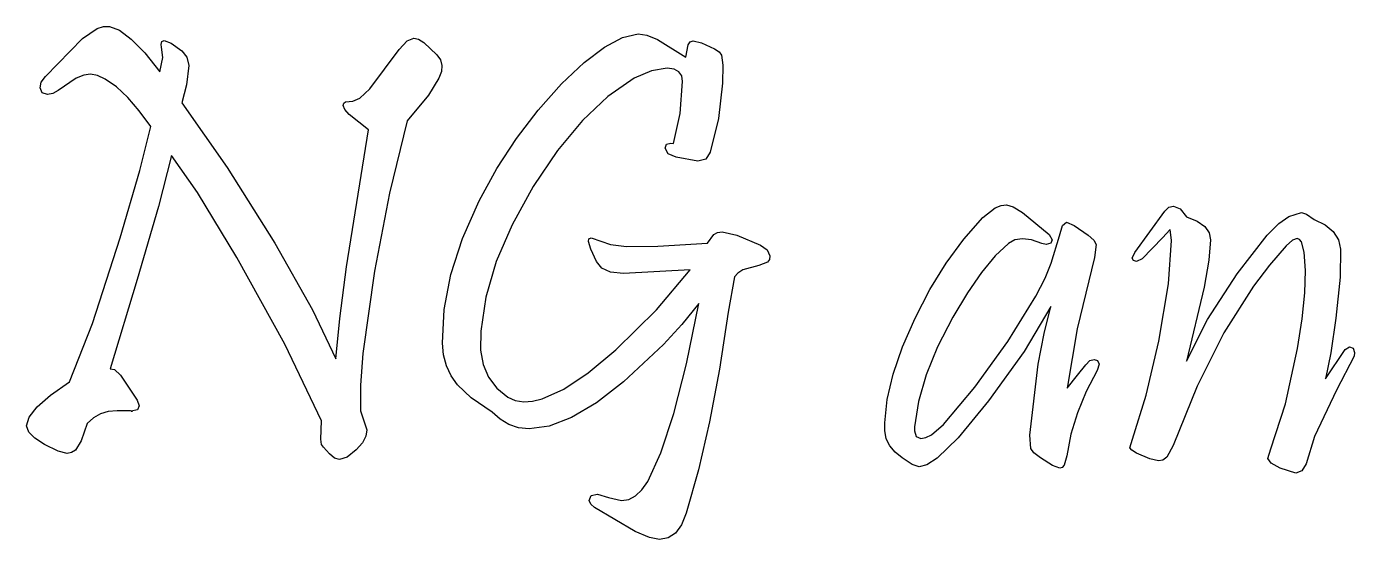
# Model space of a CAD drawing. Extents: x 369 to 1749, y 306 to 919.
# Drawn here: x 1036.6 to 1169.7, y 864.9 to 916.3 of the extents above; entities that cross this region are included whole.
import ezdxf

# ---------------------------------------------------------------- set-up
doc = ezdxf.new("R2010")
doc.units = 0

msp = doc.modelspace()

# ---------------------------------------------------------------- linework, layer by layer
at = {"layer": 'Layer 1'}
for p, q in [((1042.231617, 915.129345), (1043.680612, 916.103877)), ((1043.680612, 916.103877), (1044.332851, 916.30481)), ((1044.332851, 916.30481), (1044.936917, 916.314855)), ((1044.936917, 916.314855), (1045.931975, 915.941522)), ((1045.931975, 915.941522), (1047.104667, 915.063479)), ((1096.323001, 915.211746), (1097.902307, 915.576897)), ((1097.902307, 915.576897), (1098.760682, 915.456626)), ((1098.760682, 915.456626), (1099.840887, 915.026434)), ((1038.517457, 911.322425), (1042.231617, 915.129345)), ((1047.104667, 915.063479), (1048.454995, 913.680727)), ((1050.101682, 914.520065), (1050.16017, 914.818102)), ((1050.151842, 914.243385), (1050.101682, 914.520065)), ((1050.274415, 913.19915), (1050.151842, 914.243385)), ((1050.16017, 914.818102), (1050.395604, 914.91419)), ((1050.395604, 914.91419), (1051.121372, 914.650306)), ((1051.121372, 914.650306), (1052.179654, 913.87554)), ((1071.002518, 910.08879), (1073.965716, 914.006674)), ((1073.965716, 914.006674), (1074.7392, 914.868769)), ((1074.7392, 914.868769), (1075.409306, 915.149914)), ((1075.409306, 915.149914), (1075.875237, 915.041328)), ((1075.875237, 915.041328), (1076.419012, 914.728456)), ((1076.419012, 914.728456), (1077.740096, 913.489854)), ((1092.481311, 912.709731), (1094.516002, 914.256025)), ((1094.516002, 914.256025), (1096.323001, 915.211746)), ((1099.840887, 915.026434), (1102.666787, 913.236287)), ((1102.666787, 913.236287), (1102.90468, 914.474365)), ((1102.90468, 914.474365), (1103.118756, 914.781551)), ((1103.118756, 914.781551), (1103.396252, 914.880837)), ((1103.396252, 914.880837), (1104.227811, 914.676676)), ((1104.227811, 914.676676), (1105.544662, 914.081965)), ((1105.544662, 914.081965), (1106.008308, 913.783715)), ((1048.454995, 913.680727), (1049.982957, 911.793265)), ((1049.982957, 911.793265), (1050.274415, 913.19915)), ((1052.179654, 913.87554), (1052.668119, 913.247338)), ((1052.668119, 913.247338), (1052.877071, 912.42408)), ((1077.74, 913.49), (1078.087865, 912.971224)), ((1077.740096, 913.489854), (1077.74, 913.49)), ((1078.087865, 912.971224), (1078.233036, 912.40952)), ((1090.218927, 910.572867), (1092.481311, 912.709731)), ((1106.008308, 913.783715), (1106.238705, 913.458323)), ((1106.238705, 913.458323), (1106.373672, 912.44456)), ((1042.352886, 911.437011), (1041.582997, 911.13821)), ((1043.031592, 911.530243), (1042.352886, 911.437011)), ((1043.710182, 911.405037), (1043.031592, 911.530243)), ((1044.509122, 911.048078), (1043.710182, 911.405037)), ((1052.877071, 912.42408), (1052.64188, 910.46549)), ((1078.179747, 911.822067), (1077.93915, 911.133967)), ((1078.233036, 912.40952), (1078.179747, 911.822067)), ((1099.245448, 911.893013), (1097.50065, 911.137552)), ((1100.8086, 912.130024), (1099.245448, 911.893013)), ((1101.490111, 912.039262), (1100.8086, 912.130024)), ((1101.973914, 911.790527), (1101.490111, 912.039262)), ((1102.260011, 911.383817), (1101.973914, 911.790527)), ((1102.3484, 910.819134), (1102.260011, 911.383817)), ((1106.373672, 912.44456), (1106.333102, 910.636333)), ((1037.986692, 910.165415), (1038.098625, 910.730904)), ((1038.192348, 909.679445), (1037.986692, 910.165415)), ((1038.098625, 910.730904), (1038.517457, 911.322425)), ((1041.582997, 911.13821), (1039.769672, 909.923903)), ((1045.635948, 910.266535), (1044.509122, 911.048078)), ((1046.772205, 909.212755), (1045.635948, 910.266535)), ((1052.64188, 910.46549), (1052.159552, 908.66392)), ((1070.002909, 909.128555), (1071.002518, 910.08879)), ((1077.93915, 911.133967), (1076.896036, 909.45583)), ((1087.861608, 907.93734), (1090.218927, 910.572867)), ((1097.50065, 911.137552), (1094.868863, 909.316679)), ((1102.11265, 907.595902), (1102.3484, 910.819134)), ((1106.333102, 910.636333), (1105.943139, 907.116501)), ((1038.712442, 909.510643), (1038.192348, 909.679445)), ((1039.241754, 909.60996), (1038.712442, 909.510643)), ((1039.769672, 909.923903), (1039.241754, 909.60996)), ((1047.917893, 907.88674), (1046.772205, 909.212755)), ((1068.40155, 908.641105), (1068.578323, 908.784066)), ((1068.578323, 908.784066), (1069.324626, 908.834124)), ((1069.324626, 908.834124), (1070.002909, 909.128555)), ((1076.896036, 909.45583), (1074.736336, 906.88246)), ((1094.868863, 909.316679), (1092.30385, 906.900787)), ((1049.073012, 906.288488), (1047.917893, 907.88674)), ((1052.159552, 908.66392), (1056.711594, 902.20296)), ((1068.355696, 908.419522), (1068.40155, 908.641105)), ((1068.511986, 908.003279), (1068.355696, 908.419522)), ((1068.925502, 907.49118), (1068.511986, 908.003279)), ((1070.893662, 905.95922), (1068.925502, 907.49118)), ((1085.702772, 905.107197), (1087.861608, 907.93734)), ((1101.432593, 904.609304), (1102.11265, 907.595902)), ((1047.968997, 901.898018), (1049.073012, 906.288488)), ((1074.736336, 906.88246), (1072.995161, 899.619705)), ((1092.30385, 906.900787), (1089.805613, 903.889879)), ((1105.943139, 907.116501), (1105.116942, 903.725883)), ((1068.690093, 892.22682), (1070.893662, 905.95922)), ((1083.742418, 902.08244), (1085.702772, 905.107197)), ((1051.14265, 903.406082), (1049.829007, 898.282962)), ((1053.729928, 899.703392), (1051.14265, 903.406082)), ((1089.805613, 903.889879), (1087.37415, 900.283952)), ((1100.615582, 904.131046), (1100.733402, 904.520165)), ((1100.91533, 903.567008), (1100.615582, 904.131046)), ((1100.733402, 904.520165), (1101.165284, 904.643948)), ((1101.713092, 903.225393), (1100.91533, 903.567008)), ((1101.165284, 904.643948), (1101.432593, 904.609304)), ((1105.116942, 903.725883), (1104.668204, 903.042845)), ((1056.711594, 902.20296), (1061.481482, 894.60432)), ((1081.980547, 898.863067), (1083.742418, 902.08244)), ((1103.890412, 902.824644), (1101.713092, 903.225393)), ((1104.668204, 903.042845), (1103.890412, 902.824644)), ((1045.998412, 895.144588), (1047.968997, 901.898018)), ((1057.67552, 893.190282), (1053.729928, 899.703392)), ((1072.995161, 899.619705), (1071.485756, 891.81696)), ((1087.37415, 900.283952), (1085.259433, 896.450987)), ((1049.829007, 898.282962), (1047.69381, 890.980182)), ((1080.31123, 895.096215), (1081.980547, 898.863067)), ((1132.436051, 897.181951), (1133.670914, 898.167381)), ((1133.670914, 898.167381), (1134.252587, 898.401953)), ((1134.252587, 898.401953), (1134.810421, 898.464431)), ((1134.810421, 898.464431), (1135.475537, 898.249366)), ((1135.475537, 898.249366), (1136.406144, 897.681557)), ((1150.653478, 897.827423), (1151.073129, 898.211988)), ((1151.073129, 898.211988), (1151.527087, 898.335438)), ((1151.527087, 898.335438), (1152.209832, 898.056877)), ((1152.209832, 898.056877), (1152.844637, 897.242518)), ((1130.526466, 895.022541), (1132.436051, 897.181951)), ((1136.406144, 897.681557), (1139.063831, 895.487711)), ((1140.423464, 896.37924), (1140.8245, 896.718093)), ((1140.8245, 896.718093), (1141.584332, 896.39238)), ((1147.641898, 893.672663), (1150.653478, 897.827423)), ((1152.844637, 897.242518), (1153.910405, 896.80872)), ((1153.910405, 896.80872), (1154.667099, 896.279943)), ((1162.096515, 896.59131), (1163.078527, 897.272058)), ((1163.078527, 897.272058), (1164.341967, 897.682217)), ((1164.341967, 897.682217), (1164.855239, 897.505852)), ((1164.855239, 897.505852), (1165.629437, 896.988309)), ((1165.629437, 896.988309), (1166.735838, 896.454255)), ((1085.259433, 896.450987), (1083.68192, 892.759382)), ((1104.830251, 894.624787), (1105.46556, 895.465975)), ((1105.46556, 895.465975), (1105.859967, 895.672719)), ((1105.859967, 895.672719), (1106.305541, 895.736897)), ((1106.305541, 895.736897), (1107.779514, 895.400407)), ((1107.779514, 895.400407), (1110.139991, 894.422037)), ((1139.063831, 895.487711), (1139.368048, 894.961925)), ((1140.103776, 895.349343), (1140.423464, 896.37924)), ((1141.584332, 896.39238), (1142.98041, 895.428572)), ((1142.98041, 895.428572), (1143.540528, 894.921922)), ((1151.204075, 895.979615), (1150.441833, 895.163345)), ((1151.345913, 894.873775), (1151.204075, 895.979615)), ((1154.667099, 896.279943), (1155.11472, 895.65619)), ((1155.11472, 895.65619), (1155.253267, 894.937458)), ((1157.919437, 891.555458), (1160.90933, 895.411628)), ((1160.90933, 895.411628), (1162.096515, 896.59131)), ((1166.735838, 896.454255), (1167.544002, 895.779074)), ((1167.544002, 895.779074), (1168.053928, 894.962765)), ((1043.238544, 886.563573), (1045.998412, 895.144588)), ((1061.481482, 894.60432), (1065.255132, 887.93283)), ((1079.13923, 891.463647), (1080.31123, 895.096215)), ((1092.906303, 894.77399), (1092.966521, 895.049013)), ((1093.140669, 894.003996), (1092.906303, 894.77399)), ((1092.966521, 895.049013), (1093.202531, 895.137429)), ((1093.202531, 895.137429), (1095.135611, 894.464431)), ((1095.135611, 894.464431), (1096.730529, 894.279423)), ((1096.730529, 894.279423), (1099.883531, 894.300862)), ((1099.883531, 894.300862), (1104.830251, 894.624787)), ((1110.139991, 894.422037), (1110.14, 894.422)), ((1110.14, 894.422), (1110.837739, 893.943932)), ((1128.756221, 892.623421), (1130.526466, 895.022541)), ((1134.985551, 894.568123), (1133.659426, 893.329224)), ((1135.642238, 894.929952), (1134.985551, 894.568123)), ((1136.419876, 895.052352), (1135.642238, 894.929952)), ((1137.318468, 894.935323), (1136.419876, 895.052352)), ((1138.338011, 894.578865), (1137.318468, 894.935323)), ((1138.786637, 894.480163), (1138.338011, 894.578865)), ((1139.241148, 894.595939), (1138.786637, 894.480163)), ((1139.368048, 894.961925), (1139.241148, 894.595939)), ((1139.280642, 892.602503), (1140.103776, 895.349343)), ((1143.540528, 894.921922), (1143.788029, 894.465981)), ((1143.788029, 894.465981), (1143.619897, 893.18086)), ((1150.441833, 895.163345), (1148.394743, 893.048145)), ((1151.045943, 890.547805), (1151.345913, 894.873775)), ((1155.253267, 894.937458), (1155.076209, 892.91476)), ((1162.828652, 894.332626), (1161.152585, 892.392903)), ((1163.455393, 894.898013), (1162.828652, 894.332626)), ((1163.919512, 895.082625), (1163.455393, 894.898013)), ((1164.161453, 894.994664), (1163.919512, 895.082625)), ((1164.357167, 894.73878), (1164.161453, 894.994664)), ((1164.609912, 893.723245), (1164.357167, 894.73878)), ((1168.053928, 894.962765), (1168.265617, 894.005329)), ((1062.484293, 884.487412), (1057.67552, 893.190282)), ((1083.68192, 892.759382), (1082.641613, 889.209137)), ((1093.724436, 892.791844), (1093.140669, 894.003996)), ((1094.253089, 892.117046), (1093.724436, 892.791844)), ((1110.837739, 893.943932), (1111.104147, 893.33441)), ((1111.057628, 892.974875), (1110.858102, 892.694295)), ((1111.104147, 893.33441), (1111.057628, 892.974875)), ((1133.659426, 893.329224), (1132.289959, 891.688586)), ((1143.62, 893.181), (1141.871327, 886.017985)), ((1143.619897, 893.18086), (1143.62, 893.181)), ((1147.388909, 893.124633), (1147.641898, 893.672663)), ((1147.511015, 892.869856), (1147.388909, 893.124633)), ((1147.826589, 892.780783), (1147.511015, 892.869856)), ((1148.394743, 893.048145), (1147.826589, 892.780783)), ((1155.076209, 892.91476), (1154.615227, 890.218028)), ((1164.751593, 891.862444), (1164.609912, 893.723245)), ((1168.265617, 894.005329), (1168.225782, 891.208354)), ((1068.012441, 887.05577), (1068.690093, 892.22682)), ((1071.485756, 891.81696), (1070.298054, 883.54944)), ((1078.46455, 887.965365), (1079.13923, 891.463647)), ((1095.129119, 891.71294), (1094.253089, 892.117046)), ((1096.441949, 891.562836), (1095.129119, 891.71294)), ((1103.119089, 891.952627), (1096.441949, 891.562836)), ((1099.745509, 887.918295), (1103.119089, 891.952627)), ((1107.872395, 891.620316), (1107.555217, 891.24187)), ((1108.385589, 891.934486), (1107.872395, 891.620316)), ((1110.000027, 892.37), (1108.385589, 891.934486)), ((1110.858102, 892.694295), (1110.000027, 892.37)), ((1127.125316, 889.984591), (1128.756221, 892.623421)), ((1132.289959, 891.688586), (1130.877151, 889.646209)), ((1138.675315, 891.117043), (1139.280642, 892.602503)), ((1154.948674, 886.955538), (1157.919437, 891.555458)), ((1161.152585, 892.392903), (1159.551058, 890.293016)), ((1164.689625, 889.62915), (1164.751593, 891.862444)), ((1047.69381, 890.980182), (1044.98315, 882.038182)), ((1107.555217, 891.24187), (1106.909855, 887.69523)), ((1137.748187, 889.314522), (1138.675315, 891.117043)), ((1150.072913, 884.806375), (1151.045943, 890.547805)), ((1154.615227, 890.218028), (1152.841487, 882.802458)), ((1159.551058, 890.293016), (1156.571627, 885.612746)), ((1168.225782, 891.208354), (1167.783363, 887.114469)), ((1082.641613, 889.209137), (1082.13851, 885.800252)), ((1125.633751, 887.106051), (1127.125316, 889.984591)), ((1130.877151, 889.646209), (1129.421001, 887.202093)), ((1134.928522, 884.758303), (1137.748187, 889.314522)), ((1164.424008, 887.023364), (1164.689625, 889.62915)), ((1065.255132, 887.93283), (1067.617542, 883.01482)), ((1078.287187, 884.601367), (1078.46455, 887.965365)), ((1095.661749, 883.940657), (1099.745509, 887.918295)), ((1103.961817, 888.567487), (1102.255868, 886.462466)), ((1102.733876, 882.523323), (1103.961817, 888.567487)), ((1106.909855, 887.69523), (1106.033736, 881.98493)), ((1139.252641, 888.28021), (1136.569398, 883.76792)), ((1138.569819, 885.550408), (1139.252641, 888.28021)), ((1040.934862, 880.719588), (1043.238544, 886.563573)), ((1067.617542, 883.01482), (1068.012441, 887.05577)), ((1102.255868, 886.462466), (1100.432572, 884.451192)), ((1124.376832, 884.21247), (1125.633751, 887.106051)), ((1129.421001, 887.202093), (1127.895593, 884.23592)), ((1152.841487, 882.802458), (1154.948674, 886.955538)), ((1163.954742, 884.045085), (1164.424008, 887.023364)), ((1167.783363, 887.114469), (1167.280064, 883.634671)), ((1082.13851, 885.800252), (1082.104909, 883.899932)), ((1131.625324, 880.178727), (1134.928522, 884.758303)), ((1137.989093, 882.48949), (1138.569819, 885.550408)), ((1141.871327, 886.017985), (1140.86731, 880.1007)), ((1148.79759, 879.368422), (1150.072913, 884.806375)), ((1156.571627, 885.612746), (1153.890358, 880.291816)), ((1066.17153, 876.813182), (1062.484293, 884.487412)), ((1070.298054, 883.54944), (1070.06264, 880.370257)), ((1078.40727, 883.419211), (1078.287187, 884.601367)), ((1078.700799, 882.326412), (1078.40727, 883.419211)), ((1082.104909, 883.899932), (1082.361673, 882.464697)), ((1092.895406, 881.635113), (1095.661749, 883.940657)), ((1100.432572, 884.451192), (1096.433937, 880.709887)), ((1123.452069, 881.497826), (1124.376832, 884.21247)), ((1127.895593, 884.23592), (1126.745149, 881.417378)), ((1136.569398, 883.76792), (1132.993131, 878.80923)), ((1162.766759, 878.521515), (1163.954742, 884.045085)), ((1166.769933, 881.028739), (1168.727653, 883.942409)), ((1167.280064, 883.634671), (1166.769933, 881.028739)), ((1168.727653, 883.942409), (1169.175797, 884.242233)), ((1169.175797, 884.242233), (1169.518035, 884.091442)), ((1169.518035, 884.091442), (1169.66133, 883.652399)), ((1169.66133, 883.652399), (1169.630205, 883.284971)), ((1079.167775, 881.322971), (1078.700799, 882.326412)), ((1082.361673, 882.464697), (1082.903619, 881.197612)), ((1101.474224, 877.537352), (1102.733876, 882.523323)), ((1137.133931, 875.37431), (1137.989093, 882.48949)), ((1141.91665, 881.40317), (1142.751048, 882.43297)), ((1142.751048, 882.43297), (1143.146919, 882.840883)), ((1143.146919, 882.840883), (1143.59295, 882.972115)), ((1143.59295, 882.972115), (1143.932881, 882.852018)), ((1144.069257, 882.505056), (1143.882188, 881.864047)), ((1143.932881, 882.852018), (1144.069257, 882.505056)), ((1169.63, 883.285), (1167.85531, 879.89336)), ((1169.630205, 883.284971), (1169.63, 883.285)), ((1044.98315, 882.038182), (1045.441934, 881.950783)), ((1045.441934, 881.950783), (1046.046332, 881.393646)), ((1046.046332, 881.393646), (1047.69197, 878.870162)), ((1079.808197, 880.408887), (1079.167775, 881.322971)), ((1082.903619, 881.197612), (1083.730748, 880.098677)), ((1090.435664, 879.995595), (1092.895406, 881.635113)), ((1106.033736, 881.98493), (1105.042908, 876.72473)), ((1122.859462, 878.96212), (1123.452069, 881.497826)), ((1126.745149, 881.417378), (1125.969668, 878.74647)), ((1140.86731, 880.1007), (1141.91665, 881.40317)), ((1143.882188, 881.864047), (1142.774841, 879.744252)), ((1039.023708, 879.387956), (1040.934862, 880.719588)), ((1070.06264, 880.370257), (1070.066186, 877.82746)), ((1081.176922, 879.123575), (1079.808197, 880.408887)), ((1083.730748, 880.098677), (1084.843059, 879.167892)), ((1088.282526, 879.022103), (1090.435664, 879.995595)), ((1096.433937, 880.709887), (1093.714888, 878.631652)), ((1128.493152, 876.455002), (1131.625324, 880.178727)), ((1142.774841, 879.744252), (1141.90025, 877.609447)), ((1153.890358, 880.291816), (1151.507252, 874.330226)), ((1167.85531, 879.89336), (1165.64512, 875.2513)), ((1036.865733, 877.182451), (1037.667332, 878.20891)), ((1037.667332, 878.20891), (1039.023708, 879.387956)), ((1047.69197, 878.870162), (1047.910191, 878.315012)), ((1047.910191, 878.315012), (1047.726672, 877.919221)), ((1083.277537, 877.689257), (1081.176922, 879.123575)), ((1084.843059, 879.167892), (1085.581345, 878.834838)), ((1085.581345, 878.834838), (1086.435989, 878.714637)), ((1086.435989, 878.714637), (1087.320932, 878.785117)), ((1087.320932, 878.785117), (1088.282526, 879.022103)), ((1093.714888, 878.631652), (1091.230042, 877.155387)), ((1122.599011, 876.605351), (1122.859462, 878.96212)), ((1125.969668, 878.74647), (1125.569151, 876.223193)), ((1132.993131, 878.80923), (1129.954356, 875.114755)), ((1147.429143, 874.974265), (1148.79759, 879.368422)), ((1161.297712, 873.998585), (1162.766759, 878.521515)), ((1036.618912, 876.308578), (1036.865733, 877.182451)), ((1043.313864, 877.121578), (1042.689171, 876.554245)), ((1044.020894, 877.52288), (1043.313864, 877.121578)), ((1044.810259, 877.758153), (1044.020894, 877.52288)), ((1045.681961, 877.827395), (1044.810259, 877.758153)), ((1047.022363, 877.799518), (1045.681961, 877.827395)), ((1047.218161, 877.786998), (1047.022363, 877.799518)), ((1047.726672, 877.919221), (1047.097691, 877.775424)), ((1047.097691, 877.775424), (1047.218161, 877.786998)), ((1066.087913, 874.990268), (1066.17153, 876.813182)), ((1070.066186, 877.82746), (1070.709801, 875.91693)), ((1084.072727, 876.966372), (1083.277537, 877.689257)), ((1084.952027, 876.445329), (1084.072727, 876.966372)), ((1091.230042, 877.155387), (1088.979398, 876.281092)), ((1100.182861, 873.609573), (1101.474224, 877.537352)), ((1141.90025, 877.609447), (1141.258416, 875.459632)), ((1036.840009, 875.690163), (1036.618912, 876.308578)), ((1037.44054, 875.06219), (1036.840009, 875.690163)), ((1042.689171, 876.554245), (1042.084427, 874.815845)), ((1070.709801, 875.91693), (1070.621182, 875.285941)), ((1085.915437, 876.126127), (1084.952027, 876.445329)), ((1086.962957, 876.008767), (1085.915437, 876.126127)), ((1088.979398, 876.281092), (1086.962957, 876.008767)), ((1105.042908, 876.72473), (1103.937371, 871.91463)), ((1122.597871, 875.838911), (1122.599011, 876.605351)), ((1122.756542, 875.024069), (1122.597871, 875.838911)), ((1125.569151, 876.223193), (1125.569735, 875.824625)), ((1125.569735, 875.824625), (1125.760211, 875.246901)), ((1127.286132, 875.392499), (1128.493152, 876.455002)), ((1141.258416, 875.459632), (1140.849338, 873.294807)), ((1038.420504, 874.424658), (1037.44054, 875.06219)), ((1039.779902, 873.777568), (1038.420504, 874.424658)), ((1042.084427, 874.815845), (1041.516569, 873.85867)), ((1066.183202, 874.456143), (1066.087913, 874.990268)), ((1066.36989, 874.173572), (1066.183202, 874.456143)), ((1066.980146, 873.489871), (1066.36989, 874.173572)), ((1070.263066, 874.620692), (1069.635452, 873.921186)), ((1070.621182, 875.285941), (1070.263066, 874.620692)), ((1123.103383, 874.298363), (1122.756542, 875.024069)), ((1123.638397, 873.661794), (1123.103383, 874.298363)), ((1125.760211, 875.246901), (1126.216312, 875.048402)), ((1126.216312, 875.048402), (1126.734072, 875.13065)), ((1126.734072, 875.13065), (1127.286132, 875.392499)), ((1129.954356, 875.114755), (1127.865851, 873.06149)), ((1137.235418, 874.02381), (1137.133931, 875.37431)), ((1147.169818, 874.119745), (1147.429143, 874.974265)), ((1147.358151, 873.863968), (1147.169818, 874.119745)), ((1151.507252, 874.330226), (1150.859286, 873.167321)), ((1165.64512, 875.2513), (1164.821986, 872.50446)), ((1040.679467, 873.549385), (1039.779902, 873.777568)), ((1041.131674, 873.623041), (1040.679467, 873.549385)), ((1041.516569, 873.85867), (1041.131674, 873.623041)), ((1067.467718, 873.068629), (1066.980146, 873.489871)), ((1067.963983, 872.92318), (1067.467718, 873.068629)), ((1068.738341, 873.18742), (1067.963983, 872.92318)), ((1069.635452, 873.921186), (1068.738341, 873.18742)), ((1098.859787, 870.739987), (1100.182861, 873.609573)), ((1124.361581, 873.114361), (1123.638397, 873.661794)), ((1125.361416, 872.432463), (1124.361581, 873.114361)), ((1127.865851, 873.06149), (1126.826443, 872.410359)), ((1137.553687, 873.605123), (1137.235418, 874.02381)), ((1138.217532, 873.089247), (1137.553687, 873.605123)), ((1139.413939, 872.335396), (1138.217532, 873.089247)), ((1140.849338, 873.294807), (1140.587251, 872.379014)), ((1147.827442, 873.588627), (1147.358151, 873.863968)), ((1149.158968, 872.993694), (1147.827442, 873.588627)), ((1150.034752, 872.788866), (1149.158968, 872.993694)), ((1150.46909, 872.880037), (1150.034752, 872.788866)), ((1150.859286, 873.167321), (1150.46909, 872.880037)), ((1160.986406, 873.052865), (1161.297712, 873.998585)), ((1161.310413, 872.557442), (1160.986406, 873.052865)), ((1103.937371, 871.91463), (1102.717125, 867.55463)), ((1126.048101, 872.199832), (1125.361416, 872.432463)), ((1126.826443, 872.410359), (1126.048101, 872.199832)), ((1140.146482, 872.079077), (1139.413939, 872.335396)), ((1140.389202, 872.152064), (1140.146482, 872.079077)), ((1140.587251, 872.379014), (1140.389202, 872.152064)), ((1162.208636, 872.053356), (1161.310413, 872.557442)), ((1163.803966, 871.569413), (1162.208636, 872.053356)), ((1164.397127, 871.798065), (1163.803966, 871.569413)), ((1164.821986, 872.50446), (1164.397127, 871.798065)), ((1098.276531, 869.890352), (1098.859787, 870.739987)), ((1093.002386, 868.835565), (1093.179563, 869.315758)), ((1093.148443, 868.457795), (1093.002386, 868.835565)), ((1093.179563, 869.315758), (1093.807967, 869.467232)), ((1093.807967, 869.467232), (1094.920557, 869.14386)), ((1094.920557, 869.14386), (1096.239347, 868.817387)), ((1096.239347, 868.817387), (1096.966311, 868.929052)), ((1096.966311, 868.929052), (1097.645372, 869.286707)), ((1097.645372, 869.286707), (1098.276531, 869.890352)), ((1093.526645, 868.12251), (1093.148443, 868.457795)), ((1097.595798, 865.738748), (1093.526645, 868.12251)), ((1102.717125, 867.55463), (1102.23803, 866.394926)), ((1102.23803, 866.394926), (1101.630801, 865.570565)), ((1099.017993, 865.136699), (1097.595798, 865.738748)), ((1100.031935, 864.92787), (1099.017993, 865.136699)), ((1100.895435, 865.081546), (1100.031935, 864.92787)), ((1101.630801, 865.570565), (1100.895435, 865.081546))]:
    msp.add_line(p, q, dxfattribs=at)

doc.saveas('drawing.dxf')
